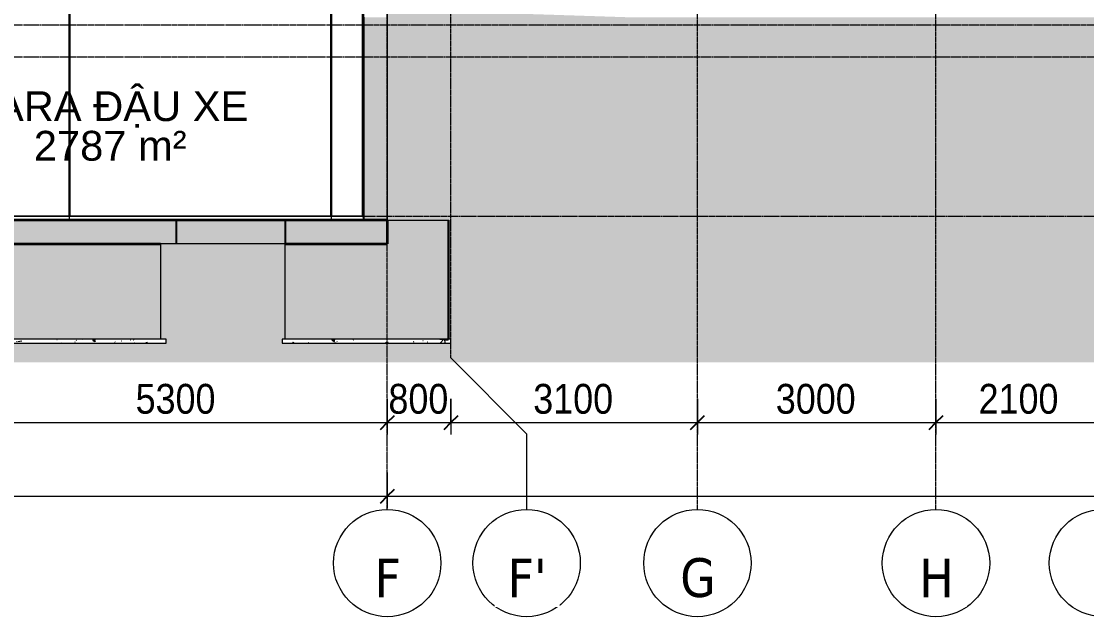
# Model space of a CAD drawing. Header units: millimetres. Extents: x 3451 to 201731, y -8641 to 35300.
# Drawn here: x 39936 to 53332, y -7041 to 450 of the extents above; entities that cross this region are included whole.
import ezdxf

# ---------------------------------------------------------------- set-up
doc = ezdxf.new("R2010")
doc.units = ezdxf.units.MM
doc.linetypes.add('Centre', pattern=[31.75, 6.35, -4.7625, 15.875, -4.7625])
doc.linetypes.add('Grid Line', pattern=[22.225, 12.7, -3.175, 3.175, -3.175])
for name, color, linetype, lineweight in [('0-1', 7, 'Continuous', 5), ('A-ANNO-DIMS', 211, 'Continuous', 9), ('A-ANNO-DIMS-150', 211, 'Continuous', 9), ('A-AREA-IDEN', 2, 'Continuous', 9), ('A-DETL-GENF-3', 9, 'Continuous', 9), ('A-DETL-GENF-4', 253, 'Continuous', 9), ('A-DETL-THIN', 151, 'Continuous', 9), ('A-FLOR', 192, 'Continuous', 9), ('A-FLOR-1', 10, 'Continuous', 35), ('A-FLOR-4', 192, 'Continuous', 18), ('A-FLOR-LEVL-2', 51, 'Centre', 9), ('A-FLOR-PATT-1', 7, 'Continuous', 9), ('A-WALL', 113, 'Continuous', 9), ('A-WALL-1', 113, 'Continuous', 25), ('A-WALL-PATT-1', 7, 'Continuous', 9), ('C-PRKG', 70, 'Continuous', 9), ('L-SITE-WALL-1', 250, 'Continuous', 25), ('S-COLS-1', 7, 'Continuous', 9), ('S-FNDN-1', 32, 'Continuous', 5), ('S-FNDN-2', 250, 'Continuous', 25), ('S-GRID', 1, 'Continuous', 9), ('S-GRID-1', 1, 'Grid Line', 9), ('S-GRID-IDEN', 1, 'Continuous', 9)]:
    doc.layers.add(name, color=color, linetype=linetype, lineweight=lineweight)
doc.styles.add('Arial_1', font='arial.ttf', dxfattribs={"height": 375})
doc.styles.add('Tahoma_B_1', font='tahomabd.ttf', dxfattribs={"height": 487.5})
doc.styles.add('UTM Avo', font='', dxfattribs={"width": 0.9, "height": 375})
doc.styles.get('UTM Avo').set_extended_font_data('UTM Avo')
doc.dimstyles.new('1_Dim_chi_tiet_2_5', dxfattribs={"dimscale": 304.8, "dimtxt": 374.737856, "dimasz": 0.590551, "dimexe": 0.492126, "dimexo": 0.0625, "dimgap": 0.049213, "dimtad": 1, "dimdec": 0, "dimrnd": 5, "dimzin": 0, "dimdsep": 46, "dimtxsty": 'UTM Avo', "dimblk1": 'OBLIQUE', "dimblk2": 'OBLIQUE', "dimsah": 1, "dimcen": 0.09, "dimdle": 0.492126, "dimazin": 0, "dimtfac": 1, "dimtdec": 4, "dimtix": 1, "dimtmove": 0, "dimatfit": 3, "dimfxl": 0.984252, "dimfxlon": 1, "dimtvp": 1, "dimtolj": 1, "dimtzin": 0, "dimarcsym": 2})
pattern_1 = [(50, (49422.43, 14125), (327.9314, -28.6906), [34.29, -377.19]), (355, (49422.43, 14125), (-63.4373, 343.9026), [27.432, -301.752]), (100.451, (49449.76, 14122.6), (264.4966, 315.2094), [29.142, -320.562]), (46.184, (49422.43, 14216.44), (487.9424, -75.6775), [51.435, -565.785]), (96.636, (49463.1, 14210.13), (427.324, 445.37), [43.713, -480.843]), (351.184, (49422.43, 14216.44), (427.329, 445.365), [41.148, -452.628]), (21, (49468.15, 14193.58), (272.9058, -184.0777), [34.29, -377.19]), (326, (49468.15, 14193.58), (111.244, 331.539), [27.432, -301.752]), (71.451, (49490.9, 14178.24), (384.1505, 147.458), [29.142, -320.562]), (37.5, (49422.43, 14125), (5.56, 152.19915), [5.029, -293.065, 5.029, -301.295, -302.895]), (37.5, (49422.43, 14125), (5.56, 152.19915), [-604.418, 5.029, -297.866]), (7.5, (49422.43, 14125), (120.2759, 180.3249), [5.029, -169.621, 5.029, -286.207, -115.443]), (7.5, (49422.43, 14125), (120.2759, 180.3249), [-465.887, 5.029, -110.414]), (327.5, (49320.47, 14125), (244.06366, -10.3123), [5.029, -109.271, 5.029, -351.587, -473.202]), (327.5, (49320.47, 14125), (244.06366, -10.3123), [-470.916, 5.029, -468.173]), (317.5, (49274.75, 14125), (266.6327, 45.7678), [5.029, -143.561, 5.029, -231.8, -336.042]), (317.5, (49274.75, 14125), (266.6327, 45.7678), [-385.42, 5.029, -331.013])]
pattern_2 = [(50, (49422.4, 14125), (1093.104, -95.634), [114.3, -1257.3]), (355, (49422.4, 14125), (-211.46, 1146.34), [91.44, -1005.84]), (100.451, (49513.5, 14117), (881.656, 1050.7), [97.14, -1068.54]), (46.184, (49422.4, 14429.8), (1626.475, -252.26), [171.45, -1885.95]), (96.636, (49558, 14408.8), (1424.42, 1484.57), [145.71, -1602.81]), (351.184, (49422.4, 14429.8), (1424.43, 1484.55), [137.16, -1508.76]), (21, (49574.8, 14353.6), (909.686, -613.59), [114.3, -1257.3]), (326, (49574.8, 14353.6), (370.81, 1105.13), [91.44, -1005.84]), (71.451, (49650.6, 14302.5), (1280.503, 491.53), [97.14, -1068.54]), (37.5, (49422.43, 14125), (18.531, 507.33), [50.292, -943.356, 50.292, -970.788, -1009.65]), (37.5, (49422.43, 14125), (18.531, 507.33), [-2014.728, 50.292, -959.358]), (7.5, (49422.43, 14125), (400.918, 601.084), [50.292, -531.876, 50.292, -920.496, -384.81]), (7.5, (49422.43, 14125), (400.918, 601.084), [-1552.956, 50.292, -334.518]), (327.5, (49082.58, 14125), (813.545, -34.374), [50.292, -330.708, 50.292, -1138.428, -1577.34]), (327.5, (49082.58, 14125), (813.545, -34.374), [-1569.72, 50.292, -1527.048]), (317.5, (48930.2, 14125), (888.775, 152.56), [50.292, -445.008, 50.292, -739.14, -1120.14]), (317.5, (48930.2, 14125), (888.775, 152.56), [-1284.73, 50.29, -1069.85])]

# ---------------------------------------------------------------- blocks, each defined once
blk = doc.blocks.new('NCV_TKTC_KET CAU_rvt-1-TKCS_MẶT CẮT C')
at = {"layer": 'A-FLOR-PATT-1'}
blk.add_hatch(color=256, dxfattribs=at).paths.add_polyline_path([(23237, -2350), (44539, -2350), (44537, -2050), (23237, -2050)])
at = {"layer": 'A-WALL-PATT-1'}
blk.add_hatch(color=256, dxfattribs=at).paths.add_polyline_path([(44237, -2050), (44537, -2050), (44537, 500), (44237, 500), (44237, -1442)])
at = {"layer": 'S-FNDN-1'}
for points in [[(38156, -3550), (41686, -3550), (41686, -2350), (41886, -2350), (41886, -2050), (37886, -2050), (37886, -2350), (38086, -2350), (38086, -3550), (38150, -3550)], [(44587, -3550), (45309, -3550), (45309, -2050), (43254, -2050), (43254, -3550), (44266, -3550)]]:
    blk.add_hatch(color=256, dxfattribs=at).paths.add_polyline_path(points)
at = {"layer": 'A-FLOR-1'}
for p, q in [((44537, -2050), (23237, -2050)), ((44539, -2350), (44539, -2050)), ((38086, -2350), (41686, -2350)), ((43254, -2350), (44539, -2350))]:
    blk.add_line(p, q, dxfattribs=at)
at = {"layer": 'L-SITE-WALL-1'}
for p, q in [((44237, 500), (44237, -2050)), ((44237, -2050), (44537, -2050))]:
    blk.add_line(p, q, dxfattribs=at)
at = {"layer": 'S-COLS-1'}
for p, q in [((40537, -2000), (40537, -2050)), ((43837, -2050), (43837, -2000))]:
    blk.add_line(p, q, dxfattribs=at)
at = {"layer": 'S-FNDN-2'}
for p, q in [((41886, -2050), (37886, -2050)), ((41886, -2350), (41886, -2050)), ((44537, -2050), (43254, -2050)), ((43254, -2050), (43254, -2350)), ((45309, -3550), (45309, -2050))]:
    blk.add_line(p, q, dxfattribs=at)
blk = doc.blocks.new('xe oto1 - xe oto-V26-TKCS_MẶT CẮT C')
at = {"layer": 'C-PRKG'}
for p, q in [((39337, -2000), (39237, -2000)), ((39237, -2000), (39737, -2000)), ((39737, -2000), (39237, -2000)), ((39237, -2000), (39337, -2000)), ((39737, -2000), (39337, -2000)), ((39337, -2000), (39737, -2000)), ((39437, -2000), (44227, -2000)), ((44227, -2000), (39437, -2000)), ((39437, -2000), (44237, -2000)), ((44237, -2000), (39437, -2000)), ((43407, -2000), (43057, -2000)), ((43407, -2000), (43057, -2000)), ((43407, -2000), (43057, -2000)), ((43407, -2000), (43057, -2000)), ((43287, -2000), (43187, -2000)), ((43187, -2000), (43287, -2000)), ((43287, -2000), (43187, -2000)), ((43187, -2000), (43287, -2000)), ((43287, -2000), (43187, -2000)), ((43187, -2000), (43287, -2000)), ((43287, -2000), (43187, -2000)), ((43187, -2000), (43287, -2000)), ((44187, -2000), (43737, -2000)), ((43737, -2000), (44227, -2000)), ((44237, -2000), (43737, -2000)), ((43737, -2000), (44187, -2000)), ((44227, -2000), (44187, -2000)), ((44187, -2000), (44227, -2000))]:
    blk.add_line(p, q, dxfattribs=at)
blk = doc.blocks.new('Grid - M_Grid Head - Circle-353313-TKCS_MẶT CẮT C')
at = {"layer": 'S-GRID-IDEN'}
blk.add_circle((17237, -6366), 675, dxfattribs=at)
blk = doc.blocks.new('DIMBLOCK38-TKCS_MẶT CẮT C')
at = {"layer": 'A-ANNO-DIMS-150'}
for p, q in [((39237, -4299), (39237, -4749)), ((39237, -4599), (39237, -4299)), ((44537, -4299), (44537, -4749)), ((44537, -4599), (44537, -4299)), ((39237, -4599), (44537, -4599))]:
    blk.add_line(p, q, dxfattribs=at)
at = {"layer": 'A-ANNO-DIMS-150', "lineweight": 25}
for p, q in [((39237, -4599), (39327, -4509)), ((44537, -4599), (44627, -4509)), ((39237, -4599), (39147, -4689)), ((44537, -4599), (44447, -4689))]:
    blk.add_line(p, q, dxfattribs=at)
at = {"layer": 'A-ANNO-DIMS-150', "color": 0, "insert": (41373, -4112), "char_height": 375, "width": 1232.47, "attachment_point": 1, "line_spacing_factor": 1.110334, "style": 'UTM Avo'}
blk.add_mtext('5300', dxfattribs=at)
blk = doc.blocks.new('_Oblique')
at = {"color": 0, "linetype": 'ByBlock', "lineweight": -2}
blk.add_line((-0.5, -0.5), (0.5, 0.5), dxfattribs=at)
blk = doc.blocks.new('DIMBLOCK39-TKCS_MẶT CẮT C')
at = {"layer": 'A-ANNO-DIMS-150'}
for p, q in [((44537, -4299), (44537, -4749)), ((44537, -4599), (44537, -4299)), ((45337, -4299), (45337, -4749)), ((45337, -4599), (45337, -4299)), ((44537, -4599), (45337, -4599))]:
    blk.add_line(p, q, dxfattribs=at)
at = {"layer": 'A-ANNO-DIMS-150', "lineweight": 25}
for p, q in [((44537, -4599), (44627, -4509)), ((45337, -4599), (45427, -4509)), ((44537, -4599), (44447, -4689)), ((45337, -4599), (45247, -4689))]:
    blk.add_line(p, q, dxfattribs=at)
at = {"layer": 'A-ANNO-DIMS-150', "color": 0, "insert": (44552, -4112), "char_height": 375, "width": 924.35, "attachment_point": 1, "line_spacing_factor": 1.110334, "style": 'UTM Avo'}
blk.add_mtext('800', dxfattribs=at)
blk = doc.blocks.new('DIMBLOCK40-TKCS_MẶT CẮT C')
at = {"layer": 'A-ANNO-DIMS-150'}
for p, q in [((45337, -4299), (45337, -4749)), ((45337, -4599), (45337, -4299)), ((48437, -4299), (48437, -4749)), ((48437, -4599), (48437, -4299)), ((45337, -4599), (48437, -4599))]:
    blk.add_line(p, q, dxfattribs=at)
at = {"layer": 'A-ANNO-DIMS-150', "lineweight": 25}
for p, q in [((45337, -4599), (45427, -4509)), ((48437, -4599), (48527, -4509)), ((45337, -4599), (45247, -4689)), ((48437, -4599), (48347, -4689))]:
    blk.add_line(p, q, dxfattribs=at)
at = {"layer": 'A-ANNO-DIMS-150', "color": 0, "insert": (46373, -4112), "char_height": 375, "width": 1232.47, "attachment_point": 1, "line_spacing_factor": 1.110334, "style": 'UTM Avo'}
blk.add_mtext('3100', dxfattribs=at)
blk = doc.blocks.new('DIMBLOCK41-TKCS_MẶT CẮT C')
at = {"layer": 'A-ANNO-DIMS-150'}
for p, q in [((48437, -4299), (48437, -4749)), ((48437, -4599), (48437, -4299)), ((51437, -4299), (51437, -4749)), ((51437, -4599), (51437, -4299)), ((48437, -4599), (51437, -4599))]:
    blk.add_line(p, q, dxfattribs=at)
at = {"layer": 'A-ANNO-DIMS-150', "lineweight": 25}
for p, q in [((48437, -4599), (48527, -4509)), ((51437, -4599), (51527, -4509)), ((48437, -4599), (48347, -4689)), ((51437, -4599), (51347, -4689))]:
    blk.add_line(p, q, dxfattribs=at)
at = {"layer": 'A-ANNO-DIMS-150', "color": 0, "insert": (49423, -4112), "char_height": 375, "width": 1232.47, "attachment_point": 1, "line_spacing_factor": 1.110334, "style": 'UTM Avo'}
blk.add_mtext('3000', dxfattribs=at)
blk = doc.blocks.new('DIMBLOCK42-TKCS_MẶT CẮT C')
at = {"layer": 'A-ANNO-DIMS-150'}
for p, q in [((51437, -4299), (51437, -4749)), ((51437, -4599), (51437, -4299)), ((53537, -4299), (53537, -4749)), ((53537, -4599), (53537, -4299)), ((51437, -4599), (53537, -4599))]:
    blk.add_line(p, q, dxfattribs=at)
at = {"layer": 'A-ANNO-DIMS-150', "lineweight": 25}
for p, q in [((51437, -4599), (51527, -4509)), ((53537, -4599), (53627, -4509)), ((51437, -4599), (51347, -4689)), ((53537, -4599), (53447, -4689))]:
    blk.add_line(p, q, dxfattribs=at)
at = {"layer": 'A-ANNO-DIMS-150', "color": 0, "insert": (51973, -4112), "char_height": 375, "width": 1232.47, "attachment_point": 1, "line_spacing_factor": 1.110334, "style": 'UTM Avo'}
blk.add_mtext('2100', dxfattribs=at)
blk = doc.blocks.new('DIMBLOCK50-TKCS_MẶT CẮT C')
at = {"layer": 'A-ANNO-DIMS-150'}
for p, q in [((24537, -5225), (24537, -5675)), ((24537, -5525), (24537, -5225)), ((44537, -5225), (44537, -5675)), ((44537, -5525), (44537, -5225)), ((24537, -5525), (44537, -5525))]:
    blk.add_line(p, q, dxfattribs=at)
at = {"layer": 'A-ANNO-DIMS-150', "lineweight": 25}
for p, q in [((24537, -5525), (24627, -5435)), ((44537, -5525), (44627, -5435)), ((24537, -5525), (24447, -5615)), ((44537, -5525), (44447, -5615))]:
    blk.add_line(p, q, dxfattribs=at)
at = {"layer": 'A-ANNO-DIMS-150', "color": 0, "insert": (33895, -5038), "char_height": 375, "width": 1540.59, "attachment_point": 1, "line_spacing_factor": 1.110334, "style": 'UTM Avo'}
blk.add_mtext('20000', dxfattribs=at)
blk = doc.blocks.new('DIMBLOCK51-TKCS_MẶT CẮT C')
at = {"layer": 'A-ANNO-DIMS-150'}
for p, q in [((44537, -5225), (44537, -5675)), ((44537, -5525), (44537, -5225)), ((78237, -5225), (78237, -5675)), ((78237, -5525), (78237, -5225)), ((44537, -5525), (78387, -5525))]:
    blk.add_line(p, q, dxfattribs=at)
at = {"layer": 'A-ANNO-DIMS-150', "lineweight": 25}
for p, q in [((44537, -5525), (44627, -5435)), ((78237, -5525), (78327, -5435)), ((44537, -5525), (44447, -5615)), ((78237, -5525), (78147, -5615))]:
    blk.add_line(p, q, dxfattribs=at)
at = {"layer": 'A-ANNO-DIMS-150', "color": 0, "insert": (60745, -5038), "char_height": 375, "width": 1540.59, "attachment_point": 1, "line_spacing_factor": 1.110334, "style": 'UTM Avo'}
blk.add_mtext('33700', dxfattribs=at)

msp = doc.modelspace()

# ---------------------------------------------------------------- hatches: boundary and pattern name
at = {"layer": 'A-DETL-GENF-3'}
h = msp.add_hatch(dxfattribs=at)
h.set_pattern_fill('FP_30', color=256, style=0, pattern_type=2)
h.set_pattern_definition([(0, (49422.4, 14125), (725.805, 725.805), [725.805, -725.805]), (0, (49422.4, 14397.2), (725.805, 725.805), [725.805, -725.805]), (0, (49422.4, 14669.35), (725.805, 725.805), [725.805, -725.805]), (90, (49513.15, 14760.1), (-725.805, 725.805), [725.805, -725.805]), (90, (49785.3, 14760.1), (-725.805, 725.805), [725.805, -725.805]), (90, (50057.5, 14760.1), (-725.805, 725.805), [725.805, -725.805])])
h.paths.add_polyline_path([(36870.3, -3840.5), (89603.2, -3840.5), (89603.2, -250), (86418.2, -250), (86418.2, -200), (83418.2, -200), (77436.3, 50), (72436.3, 50), (72436.3, 100), (70315, 100), (70315, 300), (58586.3, 300), (58586.3, 500), (47586.3, 500), (44536.9, 600), (44536.9, -2050), (45309.9, -2050), (45309.9, -3550), (45336.9, -3551.5), (45336.9, -3600), (43216.9, -3600), (43216.9, -3550), (43253.9, -3550), (43253.9, -2350), (41686.1, -2350), (41686.1, -3550), (41758.6, -3550), (41758.6, -3600), (38034.6, -3600), (38034.6, -3550), (38086.1, -3550), (38086.1, -2350), (34885.8, -2350), (34885.8, -3550), (34935.8, -3550), (34935.8, -3600), (30836.9, -3600), (30836.9, -3550), (30885.8, -3550), (30885.8, -2350), (28636.9, -2350), (28636.9, -2750), (28436.9, -2750), (28436.9, -2350), (26136.9, -2350), (26136.9, -3550), (26186.9, -3550), (26186.9, -3600), (23596.9, -3600), (23596.9, -3550), (23636.9, -3550), (23636.9, -2750), (23236.9, -2750), (23236.9, 650), (21236.9, 650), (21236.9, 599.7), (10888.2, 199.7), (10888.2, 150), (9888.2, 150), (9888.2, 100), (7288.4, 100), (7288.4, -3840.5), (35584.1, -3840.5)])
h = msp.add_hatch(dxfattribs=at)
h.set_pattern_fill('FP_31', color=256, style=0, pattern_type=2)
h.set_pattern_definition(pattern_1)
h.paths.add_polyline_path([(40085.7, -3600), (41758.6, -3600), (41758.6, -3550), (38034.6, -3550), (38034.6, -3600), (39442.6, -3600)])
h = msp.add_hatch(dxfattribs=at)
h.set_pattern_fill('FP_31', color=256, style=0, pattern_type=2)
h.set_pattern_definition(pattern_1)
h.paths.add_polyline_path([(44587.3, -3600), (45336.9, -3600), (45336.9, -3550), (43216.9, -3550), (43216.9, -3600), (44265.7, -3600)])
at = {"layer": 'A-DETL-GENF-4'}
h = msp.add_hatch(dxfattribs=at)
h.set_pattern_fill('FP_4', color=256, style=0, pattern_type=2)
h.set_pattern_definition(pattern_2)
h.paths.add_polyline_path([(40085.7, -3600), (41758.6, -3600), (41758.6, -3550), (38034.6, -3550), (38034.6, -3600), (39442.6, -3600)])
h = msp.add_hatch(dxfattribs=at)
h.set_pattern_fill('FP_4', color=256, style=0, pattern_type=2)
h.set_pattern_definition(pattern_2)
h.paths.add_polyline_path([(44587.3, -3600), (45336.9, -3600), (45336.9, -3550), (43216.9, -3550), (43216.9, -3600), (44265.7, -3600)])

# ---------------------------------------------------------------- linework, layer by layer
at = {"layer": 'A-DETL-THIN'}
for p, q in [((44536.9, 600), (44536.9, -2050)), ((44536.9, -2050), (45309.9, -2050)), ((45309.9, -2050), (45309.9, -3550)), ((43253.9, -2350), (41686.1, -2350)), ((41686.1, -2350), (41686.1, -3550)), ((43253.9, -3550), (43253.9, -2350)), ((41708.6, -3550), (38034.6, -3550)), ((38034.6, -3600), (41758.6, -3600)), ((41758.6, -3550), (41708.6, -3550)), ((41758.6, -3600), (41758.6, -3550)), ((44686, -3550), (43216.9, -3550)), ((43216.9, -3550), (43216.9, -3600)), ((43216.9, -3600), (45336.9, -3600)), ((45336.9, -3550), (44686, -3550)), ((45336.9, -3600), (45336.9, -3550))]:
    msp.add_line(p, q, dxfattribs=at)
at = {"layer": 'A-FLOR'}
for p, q in [((43836.9, 202.9), (43826.9, 202.9)), ((43826.9, -197.1), (43836.9, -197.1)), ((43836.9, -550), (43826.9, -550))]:
    msp.add_line(p, q, dxfattribs=at)
at = {"layer": 'A-FLOR-4'}
msp.add_line((43836.9, -300), (43826.9, -300), dxfattribs=at)
at = {"layer": 'A-FLOR-LEVL-2'}
for p, q in [((93442.9, 400), (3450.8, 400)), ((91537.9, 0), (3450.8, 0)), ((3450.8, -2000), (91537.9, -2000))]:
    msp.add_line(p, q, dxfattribs=at)
at = {"layer": 'A-WALL'}
for p, q in [((40536.9, -2000), (40536.9, 1550)), ((40546.9, 1550), (40546.9, -2000)), ((43826.9, -2000), (43826.9, 1550)), ((43836.9, 1550), (43836.9, -2000)), ((33536.9, -2000), (43826.9, -2000)), ((43836.9, -2000), (44226.9, -2000))]:
    msp.add_line(p, q, dxfattribs=at)
at = {"layer": 'A-WALL-1'}
for p, q in [((44226.9, 1950), (44226.9, -2000)), ((44236.9, -2000), (44236.9, 1550)), ((44226.9, -2000), (44236.9, -2000))]:
    msp.add_line(p, q, dxfattribs=at)
at = {"layer": 'S-GRID'}
for p, q in [((45336.9, -3786), (46289.4, -4738.5)), ((46289.4, -4738.5), (46289.4, -5691))]:
    msp.add_line(p, q, dxfattribs=at)
at = {"layer": 'S-GRID-1'}
for p, q in [((44536.9, -1941), (44536.9, 30542.5)), ((45336.9, -36), (45336.9, 30542.5)), ((48436.9, -1941), (48436.9, 30542.5)), ((51436.9, -1941), (51436.9, 30542.5)), ((45336.9, -3786), (45336.9, -36)), ((44536.9, -5691), (44536.9, -1941)), ((48436.9, -5691), (48436.9, -1941)), ((51436.9, -5691), (51436.9, -1941))]:
    msp.add_line(p, q, dxfattribs=at)

# ---------------------------------------------------------------- block references
at = {"layer": '0-1'}
msp.add_blockref('NCV_TKTC_KET CAU_rvt-1-TKCS_MẶT CẮT C', (0, 0), dxfattribs=at)
at = {"layer": 'C-PRKG'}
msp.add_blockref('xe oto1 - xe oto-V26-TKCS_MẶT CẮT C', (0, 0), dxfattribs=at)
at = {"layer": 'S-GRID-IDEN'}
for p in [(27300, 0), (29052.5, 0), (31200, 0), (34200, 0), (36300, 0)]:
    msp.add_blockref('Grid - M_Grid Head - Circle-353313-TKCS_MẶT CẮT C', p, dxfattribs=at)

# ---------------------------------------------------------------- texts
at = {"layer": 'A-AREA-IDEN', "char_height": 375, "line_spacing_factor": 0.936439, "style": 'Arial_1'}
for s, insert, width, attachment_point in [('\\pt7.5,15,22.5,30,37.5,45,52.5,60,67.5,75,82.5,90,97.5,105,112.5,120,127.5,135,142.5,150,157.5,165,172.5,180,187.5,195,202.5,210,217.5,225,232.5,240;GARA ĐẬU XE', (40999.9, -888.1), 3582, 8), ('\\pt7.5,15,22.5,30,37.5,45,52.5,60,67.5,75,82.5,90,97.5,105,112.5,120,127.5,135,142.5,150,157.5,165,172.5,180,187.5,195,202.5,210,217.5,225,232.5,240;2787 m²', (41053.5, -1118.6), 1935, 5)]:
    msp.add_mtext(s, dxfattribs=dict(at, insert=insert, width=width, attachment_point=attachment_point))

# ---------------------------------------------------------------- dimensions: what is measured, and where the dimension line sits
at = {"layer": 'A-ANNO-DIMS'}
for base, p1, p2, override, picture, middle in [((44536.9, -4598.9), (39236.9, -4298.9), (44536.9, -4298.9), {"dimpost": '<>', "dimfxl": 5300}, 'DIMBLOCK38-TKCS_MẶT CẮT C', (41886.9, -4389.9)), ((45336.9, -4598.9), (44536.9, -4298.9), (45336.9, -4298.9), {"dimpost": '<>', "dimfxl": 800}, 'DIMBLOCK39-TKCS_MẶT CẮT C', (44936.9, -4389.9)), ((48436.9, -4598.9), (45336.9, -4298.9), (48436.9, -4298.9), {"dimpost": '<>', "dimfxl": 3100}, 'DIMBLOCK40-TKCS_MẶT CẮT C', (46886.9, -4389.9)), ((51436.9, -4598.9), (48436.9, -4298.9), (51436.9, -4298.9), {"dimpost": '<>', "dimfxl": 3000}, 'DIMBLOCK41-TKCS_MẶT CẮT C', (49936.9, -4389.9)), ((53536.9, -4598.9), (51436.9, -4298.9), (53536.9, -4298.9), {"dimpost": '<>', "dimfxl": 2100}, 'DIMBLOCK42-TKCS_MẶT CẮT C', (52486.9, -4389.9)), ((44536.9, -5524.8), (24536.9, -5224.8), (44536.9, -5224.8), {"dimpost": '<>', "dimfxl": 20000}, 'DIMBLOCK50-TKCS_MẶT CẮT C', (34536.9, -5315.7)), ((78236.9, -5524.8), (44536.9, -5224.8), (78236.9, -5224.8), {"dimpost": '<>', "dimfxl": 33700}, 'DIMBLOCK51-TKCS_MẶT CẮT C', (61386.9, -5315.7))]:
    dim = msp.add_linear_dim(base=base, p1=p1, p2=p2, dimstyle='1_Dim_chi_tiet_2_5', override=override, dxfattribs=at)
    dim.commit()
    dim.dimension.update_dxf_attribs({"geometry": picture, "text_midpoint": middle})

# ---------------------------------------------------------------- next in the draw order: texts
at = {"layer": 'S-GRID-IDEN', "char_height": 487.5, "attachment_point": 5, "line_spacing_factor": 0.996129, "style": 'Tahoma_B_1', "bg_fill": 3, "box_fill_scale": 1.25, "bg_fill_color": 256, "bg_fill_true_color": 13158600, "bg_fill_transparency": 0}
for s, insert, width in [('\\pt1904.99887,3809.99775,5715.0015,7620.00037,9524.99925,11429.99813,13335.00187,15240.00075,17144.99962,19049.9985,20955.00225,22860.00112,24765,26669.99887,28574.99775,30480.0015,32385.00037,34289.99925,36194.99812,38100.00187,40005.00075,41909.99962,43814.9985,45720.00225,47625.00112,49530,51434.99887,53339.99775,55245.0015,57150.00037,59054.99925,60959.99812;F', (44543.2, -6553.3), 397.5), ("\\pt1904.99887,3809.99775,5715.0015,7620.00037,9524.99925,11429.99813,13335.00187,15240.00075,17144.99962,19049.9985,20955.00225,22860.00112,24765,26669.99887,28574.99775,30480.0015,32385.00037,34289.99925,36194.99812,38100.00187,40005.00075,41909.99962,43814.9985,45720.00225,47625.00112,49530,51434.99887,53339.99775,55245.0015,57150.00037,59054.99925,60959.99812;F'", (46295.7, -6553.3), 576), ('\\pt1904.99887,3809.99775,5715.0015,7620.00037,9524.99925,11429.99813,13335.00187,15240.00075,17144.99962,19049.9985,20955.00225,22860.00112,24765,26669.99887,28574.99775,30480.0015,32385.00037,34289.99925,36194.99812,38100.00187,40005.00075,41909.99962,43814.9985,45720.00225,47625.00112,49530,51434.99887,53339.99775,55245.0015,57150.00037,59054.99925,60959.99812;G', (48444, -6553.3), 505.5), ('\\pt1904.99887,3809.99775,5715.0015,7620.00037,9524.99925,11429.99813,13335.00187,15240.00075,17144.99962,19049.9985,20955.00225,22860.00112,24765,26669.99887,28574.99775,30480.0015,32385.00037,34289.99925,36194.99812,38100.00187,40005.00075,41909.99962,43814.9985,45720.00225,47625.00112,49530,51434.99887,53339.99775,55245.0015,57150.00037,59054.99925,60959.99812;H', (51443.2, -6553.3), 516), ('\\pt1904.99887,3809.99775,5715.0015,7620.00037,9524.99925,11429.99813,13335.00187,15240.00075,17144.99962,19049.9985,20955.00225,22860.00112,24765,26669.99887,28574.99775,30480.0015,32385.00037,34289.99925,36194.99812,38100.00187,40005.00075,41909.99962,43814.9985,45720.00225,47625.00112,49530,51434.99887,53339.99775,55245.0015,57150.00037,59054.99925,60959.99812;I', (53544, -6553.3), 327)]:
    msp.add_mtext(s, dxfattribs=dict(at, insert=insert, width=width))

doc.saveas('drawing.dxf')
